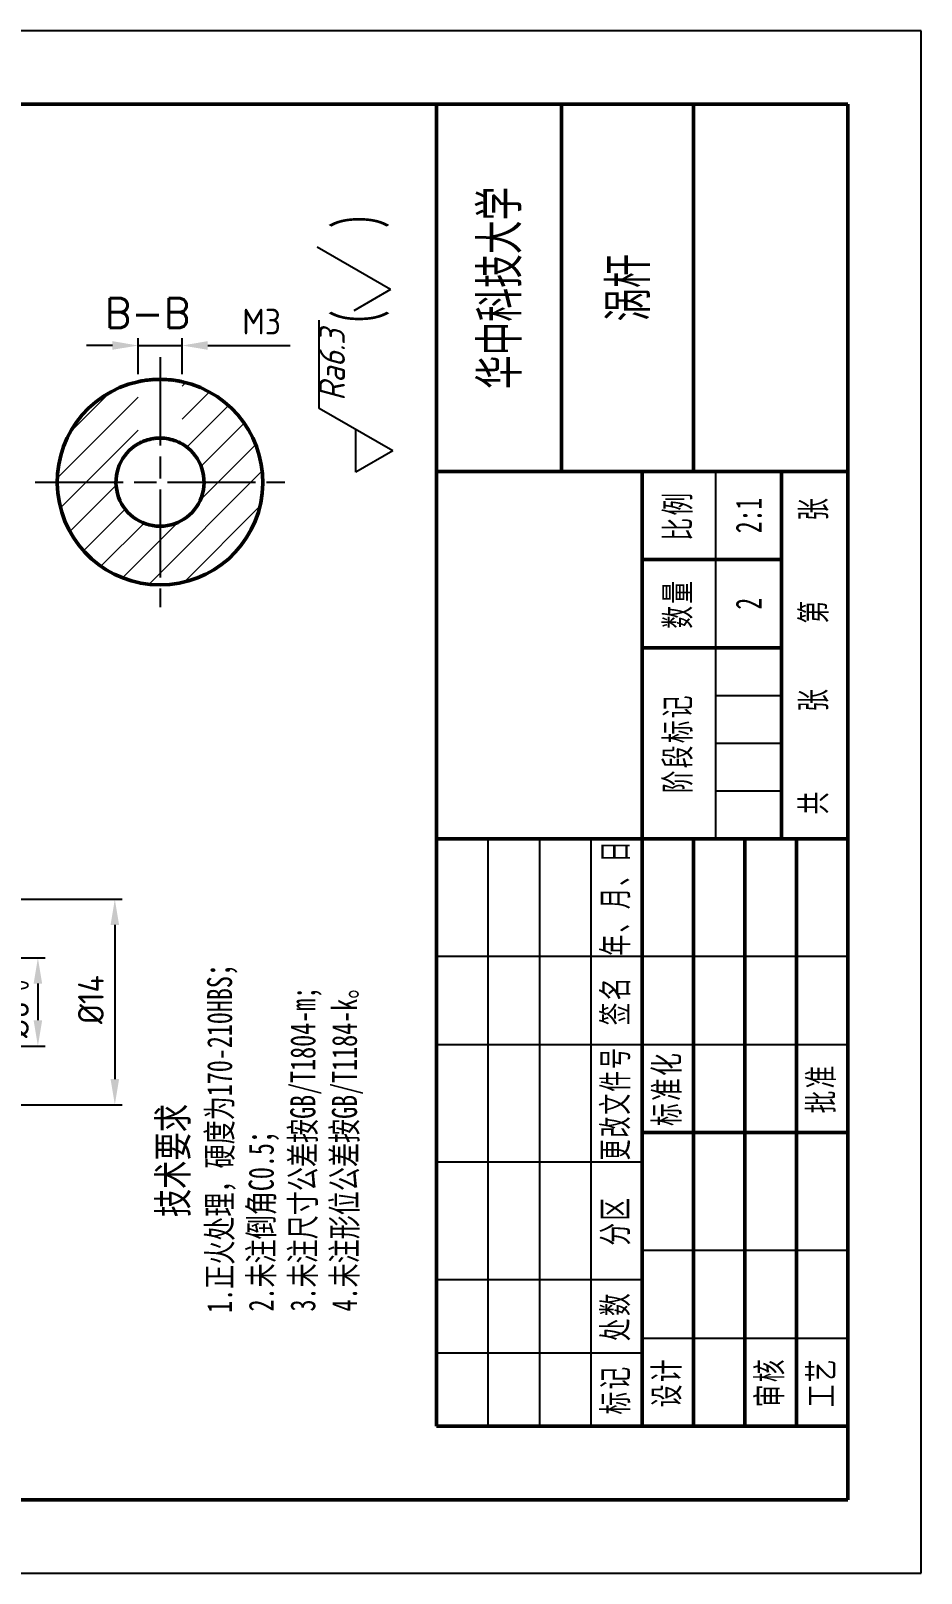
# Model space of a CAD drawing. Header units: millimetres. Extents: x 538 to 2406, y -113 to 359.
# Drawn here: x 1417.9 to 1478.5, y 39 to 144 of the extents above; entities that cross this region are included whole.
import ezdxf
from ezdxf.enums import TextEntityAlignment as Align

# ---------------------------------------------------------------- set-up
doc = ezdxf.new("R2010")
doc.units = ezdxf.units.MM
doc.header["$LTSCALE"] = 0.5
doc.header["$PDSIZE"] = -5
doc.linetypes.add('AM_ISO08W050', pattern=[18, 12, -1.5, 3, -1.5])
doc.layers.get('0').update_dxf_attribs({"lineweight": 50})
for name, color, linetype, lineweight in [('AM_5', 3, 'Continuous', 25), ('AM_7', 4, 'AM_ISO08W050', 25), ('尺寸线层', 3, 'Continuous', 25), ('粗实线层', 7, 'Continuous', 50), ('细实线层', 7, 'Continuous', 25)]:
    doc.layers.add(name, color=color, linetype=linetype, lineweight=lineweight)
doc.layers.add('尺寸', color=3, linetype='Continuous')
doc.layers.add('尺寸 @ 1', color=3, linetype='Continuous')
doc.styles.get("Standard").update_dxf_attribs({"font": 'isocp.shx', "bigfont": 'gbcbig.shx'})
doc.styles.add('USER2', font='SIMPLEX.SHX')
doc.styles.add('标准', font='', dxfattribs={"width": 0.667})
doc.styles.add('标注', font='gbeitc.shx', dxfattribs={"height": 3.5, "bigfont": 'gbcbig.shx'})
doc.styles.add('汉字', font='STFANGSO.TTF', dxfattribs={"width": 0.707, "height": 3.5})
doc.styles.add('长仿宋体', font='hyswlongfangsong.ttf', dxfattribs={"width": 0.707})
doc.styles.get('标准').set_extended_font_data('宋体')
doc.dimstyles.new('AM_ISO$0', dxfattribs={"dimscale": 0.5, "dimtxt": 3.5, "dimasz": 3.5, "dimexe": 1, "dimexo": 1, "dimgap": 1.5, "dimtad": 1, "dimdsep": 46, "dimtxsty": 'Standard', "dimcen": 0, "dimclrd": 256, "dimclre": 256, "dimclrt": 2, "dimadec": 0, "dimazin": 2, "dimtp": 0.1, "dimtm": 0.1, "dimtfac": 0.71, "dimtdec": 3, "dimtmove": 0, "dimatfit": 3, "dimfxl": 1, "dimlwd": -1, "dimlwe": -1, "dimarcsym": 1})

# ---------------------------------------------------------------- blocks, each defined once
blk = doc.blocks.new('$CAXA_FRAME_13B17AC1$')
at = {"layer": '粗实线层'}
for p, q in [((-95, 138.5), (-95, -138.5)), ((95, -138.5), (95, 138.5)), ((-95, -138.5), (95, -138.5))]:
    blk.add_line(p, q, dxfattribs=at)
at = {"layer": '细实线层'}
for p, q in [((-105, 148.5), (-105, -148.5)), ((105, -148.5), (105, 148.5)), ((-105, -148.5), (105, -148.5))]:
    blk.add_line(p, q, dxfattribs=at)
blk = doc.blocks.new('$CAXA_TITLE_151E506F$')
at = {"layer": '粗实线层'}
for p, q in [((0, 56), (-180, 56)), ((-180, 56), (-180, 0)), ((-100, 56), (-100, 0)), ((-50, 56), (-50, 0)), ((0, 0), (0, 56)), ((0, 39), (-50, 39)), ((-50, 28), (-180, 28)), ((-140, 28), (-140, 0)), ((-74, 28), (-74, 9)), ((-62, 28), (-62, 9)), ((-100, 21), (-180, 21)), ((0, 21), (-50, 21)), ((-100, 14), (-180, 14)), ((-50, 9), (-100, 9)), ((-100, 7), (-180, 7)), ((0, 0), (-180, 0))]:
    blk.add_line(p, q, dxfattribs=at)
at = {"layer": '细实线层'}
for p, q in [((-170, 56), (-170, 28)), ((-160, 56), (-160, 28)), ((-144, 56), (-144, 28)), ((-128, 56), (-128, 0)), ((-116, 56), (-116, 0)), ((-100, 49), (-180, 49)), ((-100, 42), (-180, 42)), ((-100, 35), (-180, 35)), ((-168, 28), (-168, 0)), ((-156, 28), (-156, 0)), ((-50, 18), (-100, 18)), ((-93.5, 18), (-93.5, 9)), ((-87, 18), (-87, 9)), ((-80.5, 18), (-80.5, 9))]:
    blk.add_line(p, q, dxfattribs=at)
at = {"layer": '尺寸线层', "attachment_point": 5, "line_spacing_factor": 1.369753, "style": '标准'}
for s, insert, char_height, width in [('\\T1.1;标记', (-175, 31.5), 3.405, 18), ('\\T1.1;处数', (-165, 31.5), 3.405, 18), ('\\T1.1;分区', (-152, 31.5), 3.405, 30), ('\\T1.1;{\\W0.60886;更改文件号}', (-136, 31.5), 3.4054, 30), ('\\T1.1;签名', (-122, 31.5), 3.405, 22), ('\\T1.1;{\\W0.622239;年、月、日}', (-108, 31.5), 3.4054, 30), ('\\T1.1;设计', (-174, 24.5), 3.405, 22), ('\\T1.1;标准化', (-134, 24.5), 3.405, 22), ('\\T1.1;阶段标记', (-87, 23), 3.405, 50), ('{\\T1.1;数量}', (-68, 23), 3.405, 22), ('\\T1.1;比例', (-56, 23), 3.405, 22), ('\\T1.1;审核', (-174, 10.5), 3.405, 22), ('\\T1.1;共', (-95, 4.5), 3.405, 8), ('\\T1.1;张', (-81, 4.5), 3.405, 8), ('\\T1.1;第', (-69, 4.5), 3.405, 8), ('\\T1.1;张', (-55, 4.5), 3.405, 8), ('\\T1.1;工艺', (-174, 3.5), 3.405, 22), ('\\T1.1;批准', (-134, 3.5), 3.405, 22)]:
    blk.add_mtext(s, dxfattribs=dict(at, insert=insert, char_height=char_height, width=width))
at = {"layer": '尺寸线层', "style": '标准'}
for tag, height, width, p in [('标记C', 3.54, 0.667, (-175, 52.5)), ('处数C', 3.54, 0.667, (-165, 52.5)), ('分区C', 3.54, 0.667, (-152, 52.5)), ('更改文件号C', 3.54, 0.512156, (-136, 52.5)), ('更改签名C', 3.54, 0.459969, (-122, 52.5)), ('更改日期C', 3.54, 0.62723, (-108, 52.5)), ('单位名称', 5.05, 0.667, (-25, 47.5)), ('标记B', 3.54, 0.667, (-175, 45.5)), ('处数B', 3.54, 0.667, (-165, 45.5)), ('分区B', 3.54, 0.667, (-152, 45.5)), ('更改文件号B', 3.54, 0.512156, (-136, 45.5)), ('更改签名B', 3.54, 0.459969, (-122, 45.5)), ('更改日期B', 3.54, 0.62723, (-108, 45.5)), ('材料名称', 5.05, 0.667, (-75, 42)), ('标记A', 3.54, 0.667, (-175, 38.5)), ('处数A', 3.54, 0.667, (-165, 38.5)), ('分区A', 3.54, 0.667, (-152, 38.5)), ('更改文件号A', 3.54, 0.512156, (-136, 38.5)), ('更改签名A', 3.54, 0.459969, (-122, 38.5)), ('更改日期A', 3.54, 0.62723, (-108, 38.5)), ('图纸名称', 5.05, 0.667, (-25, 30)), ('设计', 3.54, 0.667, (-162, 24.5)), ('设计日期', 3.54, 0.667, (-148, 24.5)), ('标准化', 3.54, 0.667, (-122, 24.5)), ('标准化日期', 3.54, 0.569556, (-108, 24.5)), ('阶段标记S', 3.54, 0.229984, (-96.75, 13.5)), ('阶段标记A', 3.54, 0.229984, (-90.25, 13.5)), ('阶段标记B', 3.54, 0.229984, (-83.75, 13.5)), ('阶段标记C', 3.54, 0.229984, (-77.25, 13.5)), ('重量', 3.54, 0.667, (-68, 13.5)), ('图纸比例', 3.54, 0.524733, (-56, 13.5)), ('审核', 3.54, 0.667, (-162, 10.5)), ('审核日期', 3.54, 0.667, (-148, 10.5)), ('图纸编号', 5.05, 0.667, (-25.07, 9.53)), ('页数', 3.54, 0.667, (-88, 4.5)), ('页码', 3.54, 0.667, (-62, 4.5)), ('工艺', 3.54, 0.667, (-162, 3.5)), ('工艺日期', 3.54, 0.667, (-148, 3.5)), ('批准', 3.54, 0.667, (-122, 3.5)), ('批准日期', 3.54, 0.667, (-108, 3.5))]:
    blk.add_attdef(tag, text='', height=height, dxfattribs=dict(at, width=width)).set_placement(p, align=Align.MIDDLE_CENTER)
blk = doc.blocks.new('去材料表面')
at = {"lineweight": -2}
for p, q in [((0, 0), (5.77, 10)), ((5.77, 10), (17.77, 10)), ((0, 0), (-2.89, 5)), ((-2.89, 5), (2.89, 5))]:
    blk.add_line(p, q, dxfattribs=at)
at = {"lineweight": -2, "style": '标注'}
blk.add_attdef('CCD', text='', height=3.5, dxfattribs=at).set_placement((11.66, 10.01), align=Align.TOP_CENTER)
blk = doc.blocks.new('基本符号')
at = {"lineweight": -2}
for q in [(5.77, 10), (-2.89, 5)]:
    blk.add_line((0, 0), q, dxfattribs=at)
blk = doc.blocks.new('*D156')
at = {"layer": 'AM_5', "linetype": 'ByBlock', "transparency": 16777216}
for p, q in [((1425.19, 120.62), (1425.19, 123.08)), ((1428.19, 120.62), (1428.19, 123.08)), ((1423.44, 122.58), (1421.69, 122.58)), ((1425.19, 122.58), (1428.19, 122.58)), ((1429.94, 122.58), (1435.54, 122.58))]:
    blk.add_line(p, q, dxfattribs=at)
at = {"layer": 'AM_5', "lineweight": 50, "transparency": 16777216}
for points in [[(1423.44, 122.88), (1423.44, 122.29), (1425.19, 122.58)], [(1429.94, 122.88), (1429.94, 122.29), (1428.19, 122.58)]]:
    blk.add_solid(points, dxfattribs=at)
at = {"layer": 'Defpoints', "color": 0, "lineweight": 50, "transparency": 16777216}
for p in [(1428.19, 122.58), (1425.19, 120.12), (1428.19, 120.12)]:
    blk.add_point(p, dxfattribs=at)
at = {"layer": 'AM_5', "color": 2, "transparency": 16777216, "insert": (1433.61, 124.21), "char_height": 1.75, "attachment_point": 5}
blk.add_mtext('M3', dxfattribs=at)
blk = doc.blocks.new('*D158')
at = {"layer": 'AM_5', "linetype": 'ByBlock', "transparency": 16777216}
for p, q in [((1412.67, 84.89), (1424.11, 84.89)), ((1423.61, 83.14), (1423.61, 72.64)), ((1412.67, 70.89), (1424.11, 70.89))]:
    blk.add_line(p, q, dxfattribs=at)
at = {"layer": 'AM_5', "lineweight": 50, "transparency": 16777216}
for points in [[(1423.32, 83.14), (1423.9, 83.14), (1423.61, 84.89)], [(1423.32, 72.64), (1423.9, 72.64), (1423.61, 70.89)]]:
    blk.add_solid(points, dxfattribs=at)
at = {"layer": 'Defpoints', "color": 0, "lineweight": 50, "transparency": 16777216}
for p in [(1412.17, 84.89), (1412.17, 70.89), (1423.61, 70.89)]:
    blk.add_point(p, dxfattribs=at)
at = {"layer": 'AM_5', "color": 2, "transparency": 16777216, "insert": (1421.98, 78.05), "char_height": 1.75, "attachment_point": 5, "rotation": 90}
blk.add_mtext('%%C14', dxfattribs=at)
blk = doc.blocks.new('*D164')
at = {"layer": 'AM_5', "linetype": 'ByBlock', "transparency": 16777216}
for p, q in [((1412.67, 80.89), (1418.87, 80.89)), ((1418.37, 79.14), (1418.37, 76.64)), ((1412.67, 74.89), (1418.87, 74.89))]:
    blk.add_line(p, q, dxfattribs=at)
at = {"layer": 'AM_5', "lineweight": 50, "transparency": 16777216}
for points in [[(1418.08, 79.14), (1418.66, 79.14), (1418.37, 80.89)], [(1418.08, 76.64), (1418.66, 76.64), (1418.37, 74.89)]]:
    blk.add_solid(points, dxfattribs=at)
at = {"layer": 'Defpoints', "color": 0, "lineweight": 50, "transparency": 16777216}
for p in [(1412.17, 80.89), (1412.17, 74.89), (1418.37, 74.89)]:
    blk.add_point(p, dxfattribs=at)
at = {"layer": 'AM_5', "color": 2, "transparency": 16777216, "insert": (1416.26, 77.89), "char_height": 1.75, "attachment_point": 5, "rotation": 90}
blk.add_mtext('%%C6{}{\\H0.71x;\\C3;\\S+0.1^  0;}', dxfattribs=at)

msp = doc.modelspace()

# ---------------------------------------------------------------- hatches: boundary and pattern name
at = {"linetype": 'Continuous', "lineweight": 0}
h = msp.add_hatch(dxfattribs=at)
h.set_pattern_fill('ANSI31', scale=0.5, style=0)
h.set_pattern_definition([(45, (1274.6708, 24.6633), (-1.122532, 1.122532), [])])
edge = h.paths.add_edge_path(flags=0)
edge.add_line((1425.1881, 115.8774), (1425.1881, 120.1167))
edge.add_arc((1426.688, 113.2793), 7, 102.372263, 437.627737)
edge.add_line((1428.1878, 120.1167), (1428.1878, 115.8774))
edge.add_arc((1426.688, 113.2793), 3, -240.003585, 60.003585, ccw=False)

# ---------------------------------------------------------------- linework, layer by layer
at = {"color": 7, "linetype": 'Continuous', "lineweight": 50}
for radius, start, end in [(7, 102.372263, 77.627737), (3, 119.996415, 60.003585)]:
    msp.add_arc((1426.688, 113.2793), radius, start, end, dxfattribs=at)
for points, knots in [([(1428.1878, 120.1167), (1428.1907, 120.1161), (1428.1534, 120.1246), (1428.0063, 120.1544), (1427.8954, 120.1758), (1427.6879, 120.2078), (1427.6106, 120.2187), (1427.4474, 120.2384), (1427.3608, 120.2475), (1427.0857, 120.2704), (1426.8886, 120.2792), (1426.5889, 120.2793), (1426.4904, 120.2771), (1426.2963, 120.269), (1426.1998, 120.2628), (1425.9261, 120.2401), (1425.7585, 120.2187), (1425.4822, 120.176), (1425.3708, 120.1546), (1425.2231, 120.1247), (1425.1852, 120.116), (1425.1881, 120.1167)], [0, 0, 0, 0, 0.125, 0.125, 0.25, 0.25, 0.3125, 0.3125, 0.375, 0.375, 0.5, 0.5, 0.5625, 0.5625, 0.625, 0.625, 0.75, 0.75, 0.875, 0.875, 1, 1, 1, 1]), ([(1425.1881, 115.8774), (1425.1866, 115.8766), (1425.1955, 115.8818), (1425.2325, 115.9026), (1425.2612, 115.9186), (1425.3731, 115.9771), (1425.4833, 116.0306), (1425.7558, 116.1345), (1425.921, 116.1855), (1426.1934, 116.2397), (1426.2904, 116.2544), (1426.4868, 116.2741), (1426.5863, 116.2792), (1426.8889, 116.2793), (1427.0905, 116.258), (1427.4574, 116.1849), (1427.6218, 116.1339), (1427.8941, 116.03), (1428.0042, 115.9764), (1428.115, 115.9185), (1428.1436, 115.9026), (1428.1808, 115.8816), (1428.1893, 115.8766), (1428.1878, 115.8774)], [0, 0, 0, 0, 0.0625, 0.0625, 0.125, 0.125, 0.25, 0.25, 0.375, 0.375, 0.4375, 0.4375, 0.5, 0.5, 0.625, 0.625, 0.75, 0.75, 0.875, 0.875, 0.9375, 0.9375, 1, 1, 1, 1])]:
    msp.add_open_spline(points, degree=3, knots=knots, dxfattribs=at)
at = {"layer": 'AM_7'}
for p, q in [((1426.688, 121.7793), (1426.688, 104.7793)), ((1418.188, 113.2793), (1435.188, 113.2793))]:
    msp.add_line(p, q, dxfattribs=at)

# ---------------------------------------------------------------- block references
at = {"layer": '尺寸 @ 1', "xscale": 0.5, "yscale": 0.5, "zscale": 0.5, "rotation": 90}
msp.add_blockref('基本符号', (1442.3854, 126.391), dxfattribs=at)
msp.add_blockref('去材料表面', (1442.5331, 115.4131), dxfattribs=at).add_auto_attribs({'CCD': 'Ra6.3'})
at = {"layer": '粗实线层', "xscale": 0.5, "yscale": 0.5, "zscale": 0.5, "rotation": 90}
msp.add_blockref('$CAXA_FRAME_13B17AC1$', (1404.2719, 91.504), dxfattribs=at)
at = {"layer": '粗实线层'}
ref = msp.add_blockref('$CAXA_TITLE_151E506F$', (1473.5219, 139.004), dxfattribs=dict(at, xscale=0.5, yscale=0.5, zscale=0.5, rotation=90))
ref.add_attrib('单位名称', '华中科技大学', dxfattribs={"layer": '尺寸线层', "height": 2.52515, "rotation": 90, "style": '标准', "width": 0.667}).set_placement((1449.7719, 126.504), align=Align.MIDDLE_CENTER)
ref.add_attrib('图纸名称', '涡杆', dxfattribs={"layer": '尺寸线层', "height": 2.52515, "rotation": 90, "style": '标准', "width": 0.667}).set_placement((1458.5219, 126.504), align=Align.MIDDLE_CENTER)
ref.add_attrib('图纸比例', '2:1', dxfattribs={"layer": '尺寸线层', "height": 1.76761, "rotation": 90, "style": '标准', "width": 0.667}).set_placement((1466.7719, 111.004), align=Align.MIDDLE_CENTER)
ref.add_attrib('重量', '2', dxfattribs={"layer": '尺寸线层', "height": 1.7676, "rotation": 90, "style": '标准', "width": 0.667}).set_placement((1466.7719, 105.004), align=Align.MIDDLE_CENTER)

# ---------------------------------------------------------------- texts
at = {"insert": (1426.56, 51.9128), "char_height": 2.5, "attachment_point": 1, "rotation": 90, "style": '汉字'}
msp.add_mtext_dynamic_manual_height_columns('\\pi11.325;{\\H0.8x;技术要求}\\P\\pi0;    {\\H0.68x;1.正火处理，硬度为170-210HBS；\\P      2.未注倒角C0.5；\\P      3.未注尺寸公差按GB/T1804-m;\\P      4.未注形位公差按GB/T1184-k。}', width=30.949079, gutter_width=12.5, heights=[0], dxfattribs=at)
at = {"layer": '尺寸', "insert": (1438.5064, 123.995), "char_height": 3, "attachment_point": 1, "rotation": 90, "style": '长仿宋体'}
msp.add_mtext_dynamic_manual_height_columns('(     )', width=22.132968, gutter_width=17.5, heights=[0], dxfattribs=at)
at = {"layer": '粗实线层', "lineweight": 50, "insert": (1422.9233, 125.7952), "char_height": 2, "attachment_point": 1, "style": 'USER2'}
msp.add_mtext_dynamic_manual_height_columns('B-B', width=3.622907, gutter_width=6.25, heights=[0], dxfattribs=at)

# ---------------------------------------------------------------- dimensions: what is measured, and where the dimension line sits
at = {"layer": 'AM_5'}
dim = msp.add_linear_dim(base=(1428.1878, 122.5839), p1=(1425.1881, 120.1167), p2=(1428.1878, 120.1167), text='M<>', dimstyle='AM_ISO$0', override={"dimpost": ''}, dxfattribs=at)
dim.commit()
dim.dimension.update_dxf_attribs({"geometry": '*D156', "text_midpoint": (1433.6116, 124.2089)})
dim = msp.add_linear_dim(base=(1423.6081, 70.893), p1=(1412.1661, 84.893), p2=(1412.1661, 70.893), angle=90, text='%%C<>', dimstyle='AM_ISO$0', dxfattribs=at)
dim.commit()
dim.dimension.update_dxf_attribs({"geometry": '*D158', "text_midpoint": (1423.6081, 78.0501), "dimtype": 160})
dim = msp.add_linear_dim(base=(1418.3689, 74.893), p1=(1412.1661, 80.893), p2=(1412.1661, 74.893), angle=90, text='%%C<>{}{\\H0.71x;\\C3;\\S+0.1^  0;}', dimstyle='AM_ISO$0', override={"dimtm": 0}, dxfattribs=at)
dim.commit()
dim.dimension.update_dxf_attribs({"geometry": '*D164', "text_midpoint": (1418.3689, 77.893), "dimtype": 160})

doc.saveas('drawing.dxf')
